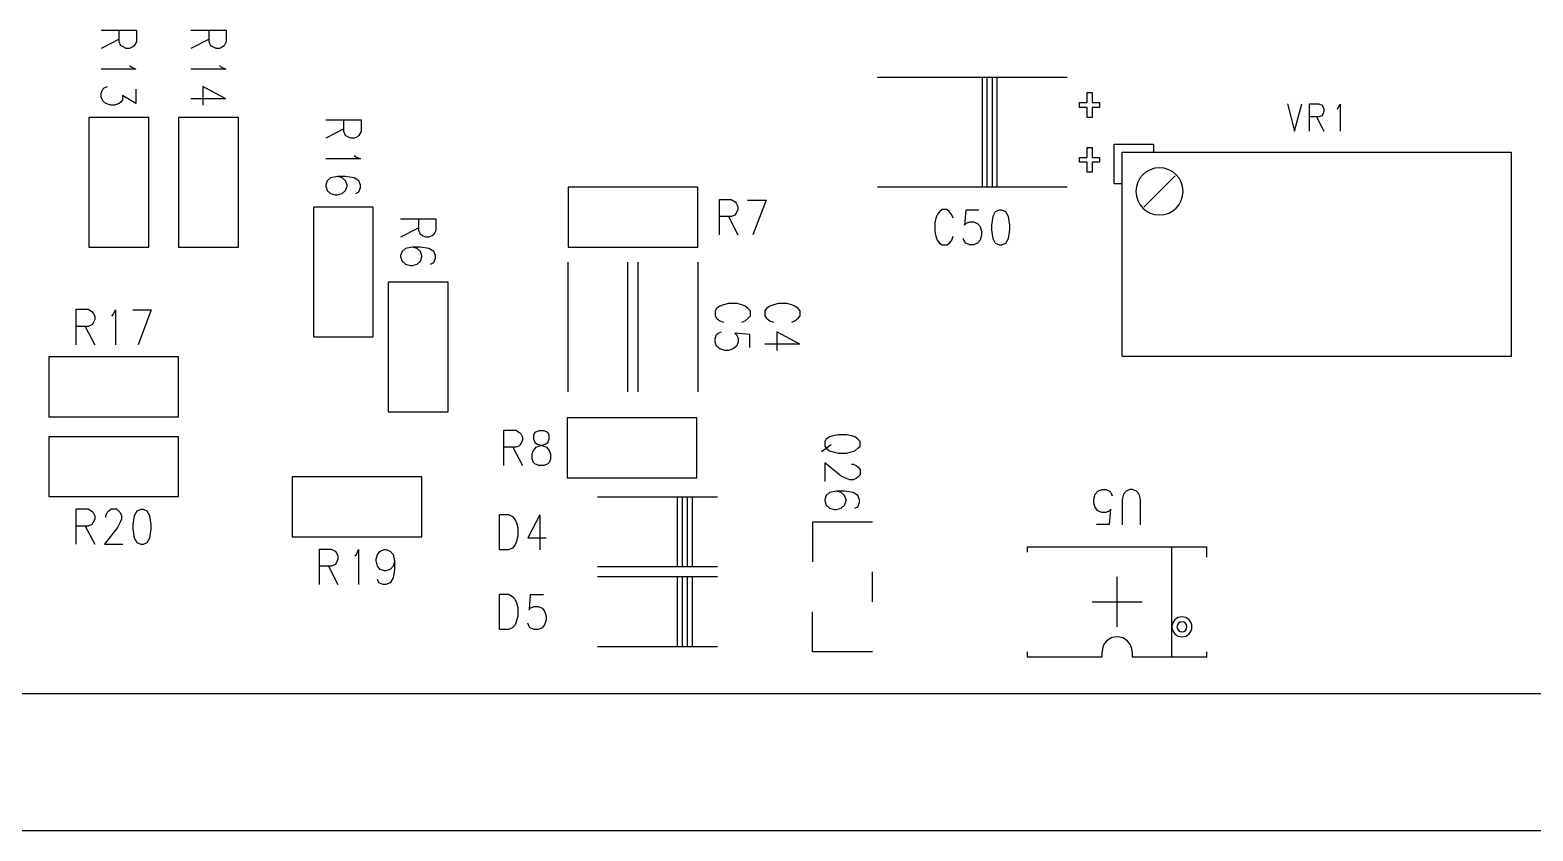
# Model space of a CAD drawing. Extents: x 295 to 953, y 10 to 290.
# Drawn here: x 740.5 to 803.6, y 85 to 118.6 of the extents above; entities that cross this region are included whole.
import ezdxf

# ---------------------------------------------------------------- set-up
doc = ezdxf.new("R2010")
doc.units = 0
doc.header["$LTSCALE"] = 5
doc.header["$MEASUREMENT"] = 0
doc.layers.add('BOTTOM_SILK_GBR', color=5, linetype='CONTINUOUS')

msp = doc.modelspace()

# ---------------------------------------------------------------- linework, layer by layer
at = {"layer": 'BOTTOM_SILK_GBR', "color": 0}
for p, q in [((743.472, 118.635), (744.957, 118.635)), ((744.238, 118.14), (744.238, 118.635)), ((744.957, 118.635), (744.957, 118.14)), ((747.244, 118.635), (748.729, 118.635)), ((748.009, 118.14), (748.009, 118.635)), ((748.729, 118.635), (748.729, 118.14)), ((744.238, 118.257), (743.472, 117.863)), ((744.305, 117.979), (744.238, 118.14)), ((744.957, 118.14), (744.866, 117.979)), ((748.009, 118.257), (747.244, 117.863)), ((748.077, 117.979), (748.009, 118.14)), ((748.729, 118.14), (748.638, 117.979)), ((744.394, 117.924), (744.305, 117.979)), ((744.53, 117.863), (744.394, 117.924)), ((744.665, 117.863), (744.53, 117.863)), ((744.8, 117.924), (744.665, 117.863)), ((744.866, 117.979), (744.8, 117.924)), ((748.166, 117.924), (748.077, 117.979)), ((748.301, 117.863), (748.166, 117.924)), ((748.437, 117.863), (748.301, 117.863)), ((748.572, 117.924), (748.437, 117.863)), ((748.638, 117.979), (748.572, 117.924)), ((744.934, 116.992), (743.472, 116.992)), ((744.665, 117.145), (744.733, 117.084)), ((744.733, 117.084), (744.934, 116.992)), ((748.706, 116.992), (747.244, 116.992)), ((748.437, 117.145), (748.504, 117.084)), ((748.504, 117.084), (748.706, 116.992)), ((743.472, 115.989), (743.54, 116.15)), ((743.54, 116.15), (743.607, 116.205)), ((743.607, 116.205), (743.743, 116.259)), ((744.934, 116.15), (744.934, 115.548)), ((748.706, 115.749), (747.739, 116.259)), ((747.739, 116.259), (747.739, 115.487)), ((784.029, 116.642), (776.066, 116.642)), ((780.467, 116.642), (780.467, 112.032)), ((780.676, 116.642), (780.467, 116.642)), ((780.676, 112.032), (780.676, 116.642)), ((780.886, 116.642), (780.886, 112.032)), ((781.095, 116.642), (780.886, 116.642)), ((781.095, 112.032), (781.095, 116.642)), ((743.472, 115.819), (743.472, 115.989)), ((743.54, 115.657), (743.472, 115.819)), ((743.675, 115.548), (743.54, 115.657)), ((743.876, 115.487), (743.675, 115.548)), ((744.035, 115.487), (743.876, 115.487)), ((744.238, 115.548), (744.035, 115.487)), ((744.305, 115.603), (744.238, 115.548)), ((744.371, 115.711), (744.305, 115.603)), ((744.934, 115.548), (744.371, 115.881)), ((744.371, 115.881), (744.371, 115.711)), ((748.706, 115.749), (747.244, 115.749)), ((784.552, 115.594), (784.867, 115.594)), ((784.552, 115.385), (784.552, 115.594)), ((784.867, 116.013), (785.077, 116.013)), ((784.867, 115.594), (784.867, 116.013)), ((785.077, 116.013), (785.077, 115.594)), ((785.077, 115.594), (785.39, 115.594)), ((785.39, 115.594), (785.39, 115.385)), ((793.282, 115.543), (793.576, 114.388)), ((793.576, 114.388), (793.883, 115.543)), ((794.206, 114.388), (794.206, 115.543)), ((794.206, 115.543), (794.591, 115.543)), ((794.591, 115.543), (794.716, 115.474)), ((794.716, 115.474), (794.759, 115.421)), ((795.412, 115.368), (795.485, 115.525)), ((795.485, 115.525), (795.485, 114.388)), ((742.957, 114.966), (742.957, 109.517)), ((745.472, 114.966), (742.957, 114.966)), ((745.472, 109.517), (745.472, 114.966)), ((746.729, 114.966), (746.729, 109.517)), ((749.244, 114.966), (746.729, 114.966)), ((749.244, 109.517), (749.244, 114.966)), ((752.902, 114.863), (754.387, 114.863)), ((753.667, 114.368), (753.667, 114.863)), ((754.387, 114.863), (754.387, 114.368)), ((784.867, 115.385), (784.552, 115.385)), ((784.867, 114.966), (784.867, 115.385)), ((785.077, 114.966), (784.867, 114.966)), ((785.077, 115.385), (785.077, 114.966)), ((785.39, 115.385), (785.077, 115.385)), ((794.591, 114.984), (794.206, 114.984)), ((794.5, 114.984), (794.807, 114.388)), ((794.716, 115.035), (794.591, 114.984)), ((794.759, 115.106), (794.716, 115.035)), ((794.759, 115.421), (794.807, 115.315)), ((794.807, 115.21), (794.759, 115.106)), ((794.807, 115.315), (794.807, 115.21)), ((795.364, 115.315), (795.412, 115.368)), ((753.667, 114.486), (752.902, 114.091)), ((753.735, 114.207), (753.667, 114.368)), ((753.824, 114.152), (753.735, 114.207)), ((754.296, 114.207), (754.23, 114.152)), ((754.387, 114.368), (754.296, 114.207)), ((753.959, 114.091), (753.824, 114.152)), ((754.095, 114.091), (753.959, 114.091)), ((754.23, 114.152), (754.095, 114.091)), ((784.867, 113.708), (785.077, 113.708)), ((784.867, 113.289), (784.867, 113.708)), ((785.077, 113.708), (785.077, 113.289)), ((786.009, 112.189), (786.009, 113.839)), ((786.009, 113.839), (787.659, 113.839)), ((787.659, 113.839), (787.659, 113.509)), ((754.364, 113.22), (752.902, 113.22)), ((754.095, 113.373), (754.162, 113.312)), ((754.162, 113.312), (754.364, 113.22)), ((784.552, 113.289), (784.867, 113.289)), ((784.552, 113.08), (784.552, 113.289)), ((784.867, 113.08), (784.552, 113.08)), ((784.867, 112.661), (784.867, 113.08)), ((785.077, 113.289), (785.39, 113.289)), ((785.077, 113.08), (785.077, 112.661)), ((785.39, 113.08), (785.077, 113.08)), ((785.39, 113.289), (785.39, 113.08)), ((786.339, 113.509), (802.674, 113.509)), ((786.339, 104.929), (786.339, 113.509)), ((802.674, 113.509), (802.674, 104.929)), ((752.969, 112.309), (752.902, 112.133)), ((753.105, 112.433), (752.969, 112.309)), ((753.397, 112.487), (753.105, 112.433)), ((753.735, 112.487), (753.397, 112.487)), ((753.6, 112.433), (753.397, 112.487)), ((753.735, 112.309), (753.6, 112.433)), ((754.095, 112.433), (753.735, 112.487)), ((753.801, 112.133), (753.735, 112.309)), ((754.296, 112.309), (754.095, 112.433)), ((754.364, 112.133), (754.296, 112.309)), ((785.077, 112.661), (784.867, 112.661)), ((787.246, 111.199), (788.566, 112.519)), ((752.902, 112.133), (752.902, 112.078)), ((752.902, 112.078), (752.969, 111.9)), ((752.969, 111.9), (753.105, 111.776)), ((753.105, 111.776), (753.306, 111.715)), ((753.306, 111.715), (753.397, 111.715)), ((753.397, 111.715), (753.6, 111.776)), ((753.6, 111.776), (753.735, 111.9)), ((753.735, 111.9), (753.801, 112.078)), ((753.801, 112.078), (753.801, 112.133)), ((754.162, 111.776), (754.296, 111.839)), ((754.296, 111.839), (754.364, 112.017)), ((754.364, 112.017), (754.364, 112.133)), ((763.074, 112.032), (763.074, 109.517)), ((768.522, 112.032), (763.074, 112.032)), ((768.522, 109.517), (768.522, 112.032)), ((784.029, 112.032), (776.066, 112.032)), ((780.886, 112.032), (780.676, 112.032)), ((786.009, 112.189), (786.339, 112.189)), ((752.387, 111.194), (752.387, 105.745)), ((754.901, 111.194), (752.387, 111.194)), ((754.901, 105.745), (754.901, 111.194)), ((769.428, 110.032), (769.428, 111.517)), ((769.428, 111.517), (769.923, 111.517)), ((769.923, 111.517), (770.085, 111.426)), ((770.085, 111.426), (770.139, 111.36)), ((770.139, 111.36), (770.2, 111.225)), ((770.2, 111.09), (770.139, 110.954)), ((770.2, 111.225), (770.2, 111.09)), ((770.616, 111.494), (771.388, 111.494)), ((771.388, 111.494), (770.832, 110.032)), ((778.775, 111.098), (778.675, 111.007)), ((778.983, 111.098), (778.775, 111.098)), ((779.084, 111.007), (778.983, 111.098)), ((779.77, 111.075), (779.716, 110.446)), ((780.318, 111.075), (779.77, 111.075)), ((781.181, 111.075), (781.011, 111.007)), ((781.29, 111.075), (781.181, 111.075)), ((781.452, 111.007), (781.29, 111.075)), ((756.045, 110.707), (757.53, 110.707)), ((756.811, 110.212), (756.811, 110.707)), ((757.53, 110.707), (757.53, 110.212)), ((769.923, 110.798), (769.428, 110.798)), ((769.806, 110.798), (770.2, 110.032)), ((770.085, 110.865), (769.923, 110.798)), ((770.139, 110.954), (770.085, 110.865)), ((778.52, 110.738), (778.473, 110.535)), ((778.473, 110.535), (778.473, 110.176)), ((778.574, 110.874), (778.52, 110.738)), ((778.675, 111.007), (778.574, 110.874)), ((779.191, 110.874), (779.084, 111.007)), ((779.246, 110.738), (779.191, 110.874)), ((779.716, 110.446), (779.77, 110.512)), ((779.77, 110.512), (779.932, 110.58)), ((779.932, 110.58), (780.094, 110.58)), ((780.094, 110.58), (780.264, 110.512)), ((780.264, 110.512), (780.373, 110.379)), ((780.904, 110.806), (780.849, 110.446)), ((780.849, 110.446), (780.849, 110.243)), ((781.011, 111.007), (780.904, 110.806)), ((781.561, 110.806), (781.452, 111.007)), ((781.622, 110.446), (781.561, 110.806)), ((781.622, 110.243), (781.622, 110.446)), ((756.811, 110.329), (756.045, 109.935)), ((756.878, 110.05), (756.811, 110.212)), ((756.967, 109.996), (756.878, 110.05)), ((757.103, 109.935), (756.967, 109.996)), ((757.238, 109.935), (757.103, 109.935)), ((757.373, 109.996), (757.238, 109.935)), ((757.439, 110.05), (757.373, 109.996)), ((757.53, 110.212), (757.439, 110.05)), ((778.473, 110.176), (778.52, 109.973)), ((778.52, 109.973), (778.574, 109.816)), ((778.574, 109.816), (778.675, 109.681)), ((779.084, 109.681), (779.191, 109.816)), ((779.191, 109.816), (779.246, 109.973)), ((779.716, 109.748), (779.661, 109.884)), ((780.373, 109.816), (780.264, 109.681)), ((780.373, 110.379), (780.434, 110.176)), ((780.434, 110.017), (780.373, 109.816)), ((780.434, 110.176), (780.434, 110.017)), ((780.849, 110.243), (780.904, 109.884)), ((780.904, 109.884), (781.011, 109.681)), ((781.452, 109.681), (781.561, 109.884)), ((781.561, 109.884), (781.622, 110.243)), ((742.957, 109.517), (745.472, 109.517)), ((746.729, 109.517), (749.244, 109.517)), ((756.113, 109.341), (756.045, 109.164)), ((756.045, 109.164), (756.045, 109.11)), ((756.248, 109.465), (756.113, 109.341)), ((756.54, 109.519), (756.248, 109.465)), ((756.878, 109.519), (756.54, 109.519)), ((756.743, 109.465), (756.54, 109.519)), ((756.878, 109.341), (756.743, 109.465)), ((757.238, 109.465), (756.878, 109.519)), ((756.944, 109.164), (756.878, 109.341)), ((756.944, 109.11), (756.944, 109.164)), ((757.439, 109.341), (757.238, 109.465)), ((757.507, 109.164), (757.439, 109.341)), ((757.507, 109.049), (757.507, 109.164)), ((763.074, 109.517), (768.522, 109.517)), ((778.675, 109.681), (778.775, 109.613)), ((778.775, 109.613), (778.983, 109.613)), ((778.983, 109.613), (779.084, 109.681)), ((779.77, 109.681), (779.716, 109.748)), ((779.932, 109.613), (779.77, 109.681)), ((780.094, 109.613), (779.932, 109.613)), ((780.264, 109.681), (780.094, 109.613)), ((781.011, 109.681), (781.181, 109.613)), ((781.181, 109.613), (781.29, 109.613)), ((781.29, 109.613), (781.452, 109.681)), ((756.045, 109.11), (756.113, 108.932)), ((756.113, 108.932), (756.248, 108.808)), ((756.248, 108.808), (756.449, 108.747)), ((756.449, 108.747), (756.54, 108.747)), ((756.54, 108.747), (756.743, 108.808)), ((756.743, 108.808), (756.878, 108.932)), ((756.878, 108.932), (756.944, 109.11)), ((757.306, 108.808), (757.439, 108.871)), ((757.439, 108.871), (757.507, 109.049)), ((763.074, 103.44), (763.074, 108.889)), ((765.589, 103.44), (765.589, 108.889)), ((766.008, 108.889), (766.008, 103.44)), ((768.522, 108.889), (768.522, 103.44)), ((755.53, 108.05), (755.53, 102.602)), ((758.045, 108.05), (755.53, 108.05)), ((758.045, 102.602), (758.045, 108.05)), ((742.431, 105.422), (742.431, 106.907)), ((742.431, 106.907), (742.926, 106.907)), ((742.926, 106.907), (743.087, 106.816)), ((743.087, 106.816), (743.142, 106.75)), ((743.142, 106.75), (743.203, 106.615)), ((743.921, 106.615), (743.982, 106.683)), ((743.982, 106.683), (744.074, 106.884)), ((744.074, 106.884), (744.074, 105.422)), ((744.807, 106.884), (745.579, 106.884)), ((745.579, 106.884), (745.023, 105.422)), ((769.314, 106.943), (769.247, 106.843)), ((769.247, 106.843), (769.247, 106.635)), ((769.247, 106.635), (769.314, 106.534)), ((769.45, 107.044), (769.314, 106.943)), ((769.606, 107.098), (769.45, 107.044)), ((769.809, 107.145), (769.606, 107.098)), ((770.169, 107.145), (769.809, 107.145)), ((770.372, 107.098), (770.169, 107.145)), ((770.507, 107.044), (770.372, 107.098)), ((770.641, 106.943), (770.507, 107.044)), ((770.732, 106.843), (770.641, 106.943)), ((770.641, 106.534), (770.732, 106.635)), ((770.732, 106.635), (770.732, 106.843)), ((771.41, 106.943), (771.342, 106.843)), ((771.342, 106.843), (771.342, 106.635)), ((771.342, 106.635), (771.41, 106.534)), ((771.545, 107.044), (771.41, 106.943)), ((771.702, 107.098), (771.545, 107.044)), ((771.905, 107.145), (771.702, 107.098)), ((772.264, 107.145), (771.905, 107.145)), ((772.467, 107.098), (772.264, 107.145)), ((772.603, 107.044), (772.467, 107.098)), ((772.736, 106.943), (772.603, 107.044)), ((772.827, 106.843), (772.736, 106.943)), ((772.736, 106.534), (772.827, 106.635)), ((772.827, 106.635), (772.827, 106.843)), ((742.926, 106.188), (742.431, 106.188)), ((742.809, 106.188), (743.203, 105.422)), ((743.087, 106.255), (742.926, 106.188)), ((743.142, 106.344), (743.087, 106.255)), ((743.203, 106.48), (743.142, 106.344)), ((743.203, 106.615), (743.203, 106.48)), ((769.314, 106.534), (769.45, 106.427)), ((769.45, 106.427), (769.606, 106.372)), ((770.372, 106.372), (770.507, 106.427)), ((770.507, 106.427), (770.641, 106.534)), ((771.41, 106.534), (771.545, 106.427)), ((771.545, 106.427), (771.702, 106.372)), ((772.467, 106.372), (772.603, 106.427)), ((772.603, 106.427), (772.736, 106.534)), ((752.387, 105.745), (754.901, 105.745)), ((769.247, 105.686), (769.314, 105.848)), ((769.247, 105.524), (769.247, 105.686)), ((769.314, 105.354), (769.247, 105.524)), ((769.314, 105.848), (769.382, 105.902)), ((769.382, 105.902), (769.517, 105.957)), ((770.708, 105.848), (770.08, 105.902)), ((770.08, 105.902), (770.146, 105.848)), ((770.146, 105.848), (770.213, 105.686)), ((770.213, 105.524), (770.146, 105.354)), ((770.213, 105.686), (770.213, 105.524)), ((770.708, 105.3), (770.708, 105.848)), ((772.804, 105.447), (771.342, 105.447)), ((772.804, 105.447), (771.837, 105.957)), ((771.837, 105.957), (771.837, 105.184)), ((741.281, 104.907), (741.281, 102.393)), ((746.729, 104.907), (741.281, 104.907)), ((746.729, 102.393), (746.729, 104.907)), ((769.45, 105.246), (769.314, 105.354)), ((769.651, 105.184), (769.45, 105.246)), ((769.809, 105.184), (769.651, 105.184)), ((770.012, 105.246), (769.809, 105.184)), ((770.146, 105.354), (770.012, 105.246)), ((802.674, 104.929), (786.339, 104.929)), ((741.281, 102.393), (746.729, 102.393)), ((755.53, 102.602), (758.045, 102.602)), ((768.489, 102.345), (763.041, 102.345)), ((763.041, 102.345), (763.041, 99.83)), ((768.489, 99.83), (768.489, 102.345)), ((760.384, 100.345), (760.384, 101.83)), ((760.384, 101.83), (760.879, 101.83)), ((760.879, 101.83), (761.041, 101.739)), ((761.041, 101.739), (761.096, 101.673)), ((761.096, 101.673), (761.157, 101.538)), ((761.681, 101.739), (761.627, 101.606)), ((761.627, 101.606), (761.627, 101.47)), ((761.843, 101.807), (761.681, 101.739)), ((762.067, 101.807), (761.843, 101.807)), ((762.229, 101.739), (762.067, 101.807)), ((762.284, 101.606), (762.229, 101.739)), ((762.284, 101.47), (762.284, 101.606)), ((774.21, 101.596), (774.053, 101.549)), ((774.413, 101.642), (774.21, 101.596)), ((774.772, 101.642), (774.413, 101.642)), ((774.975, 101.596), (774.772, 101.642)), ((775.111, 101.549), (774.975, 101.596)), ((741.281, 101.554), (741.281, 99.04)), ((746.729, 101.554), (741.281, 101.554)), ((746.729, 99.04), (746.729, 101.554)), ((760.879, 101.111), (760.384, 101.111)), ((760.762, 101.111), (761.157, 100.345)), ((761.041, 101.178), (760.879, 101.111)), ((761.096, 101.267), (761.041, 101.178)), ((761.157, 101.403), (761.096, 101.267)), ((761.157, 101.538), (761.157, 101.403)), ((761.572, 100.84), (761.627, 100.975)), ((761.627, 101.47), (761.681, 101.312)), ((761.627, 100.975), (761.734, 101.111)), ((761.681, 101.312), (761.789, 101.244)), ((761.734, 101.111), (761.897, 101.178)), ((761.789, 101.244), (762.013, 101.178)), ((761.897, 101.178), (762.12, 101.244)), ((762.013, 101.178), (762.175, 101.111)), ((762.12, 101.244), (762.229, 101.312)), ((762.175, 101.111), (762.284, 100.975)), ((762.229, 101.312), (762.284, 101.47)), ((762.284, 100.975), (762.345, 100.84)), ((774.121, 101.21), (773.715, 100.924)), ((773.918, 101.449), (773.85, 101.356)), ((773.85, 101.356), (773.85, 101.163)), ((773.85, 101.163), (773.918, 101.071)), ((774.053, 101.549), (773.918, 101.449)), ((773.918, 101.071), (774.053, 100.97)), ((774.053, 100.97), (774.21, 100.924)), ((774.975, 100.924), (775.111, 100.97)), ((775.244, 101.449), (775.111, 101.549)), ((775.111, 100.97), (775.244, 101.071)), ((775.335, 101.356), (775.244, 101.449)), ((775.244, 101.071), (775.335, 101.163)), ((775.335, 101.163), (775.335, 101.356)), ((761.572, 100.616), (761.572, 100.84)), ((761.627, 100.48), (761.572, 100.616)), ((761.681, 100.413), (761.627, 100.48)), ((761.843, 100.345), (761.681, 100.413)), ((762.067, 100.345), (761.843, 100.345)), ((762.229, 100.413), (762.067, 100.345)), ((762.284, 100.48), (762.229, 100.413)), ((762.345, 100.616), (762.284, 100.48)), ((762.345, 100.84), (762.345, 100.616)), ((774.548, 99.906), (773.85, 100.454)), ((773.85, 100.454), (773.85, 99.682)), ((774.21, 100.924), (774.413, 100.87)), ((774.413, 100.87), (774.772, 100.87)), ((774.772, 100.87), (774.975, 100.924)), ((774.975, 100.399), (775.043, 100.399)), ((775.043, 100.399), (775.178, 100.345)), ((775.178, 100.345), (775.244, 100.292)), ((751.491, 99.87), (751.491, 97.355)), ((756.939, 99.87), (751.491, 99.87)), ((756.939, 97.355), (756.939, 99.87)), ((763.041, 99.83), (768.489, 99.83)), ((774.772, 99.797), (774.548, 99.906)), ((774.908, 99.743), (774.772, 99.797)), ((775.043, 99.743), (774.908, 99.743)), ((775.178, 99.797), (775.043, 99.743)), ((775.244, 99.852), (775.178, 99.797)), ((775.244, 100.292), (775.335, 100.183)), ((775.335, 99.959), (775.244, 99.852)), ((775.335, 100.183), (775.335, 99.959)), ((773.918, 99.088), (773.85, 98.911)), ((774.053, 99.211), (773.918, 99.088)), ((774.345, 99.266), (774.053, 99.211)), ((774.683, 99.266), (774.345, 99.266)), ((774.548, 99.211), (774.345, 99.266)), ((774.683, 99.088), (774.548, 99.211)), ((775.043, 99.211), (774.683, 99.266)), ((774.749, 98.911), (774.683, 99.088)), ((775.244, 99.088), (775.043, 99.211)), ((775.312, 98.911), (775.244, 99.088)), ((785.144, 98.939), (785.205, 99.14)), ((785.205, 99.14), (785.314, 99.276)), ((785.314, 99.276), (785.484, 99.343)), ((785.484, 99.343), (785.646, 99.343)), ((785.646, 99.343), (785.808, 99.276)), ((785.808, 99.276), (785.862, 99.208)), ((785.862, 99.208), (785.917, 99.073)), ((786.393, 99.14), (786.332, 98.916)), ((786.502, 99.276), (786.393, 99.14)), ((786.664, 99.343), (786.502, 99.276)), ((786.773, 99.343), (786.664, 99.343)), ((786.943, 99.276), (786.773, 99.343)), ((787.05, 99.14), (786.943, 99.276)), ((787.105, 98.916), (787.05, 99.14)), ((741.281, 99.04), (746.729, 99.04)), ((742.431, 97.04), (742.431, 98.525)), ((742.431, 98.525), (742.926, 98.525)), ((742.926, 98.525), (743.087, 98.434)), ((743.087, 98.434), (743.142, 98.368)), ((743.728, 98.368), (743.78, 98.434)), ((743.78, 98.434), (743.889, 98.525)), ((743.889, 98.525), (744.114, 98.525)), ((744.114, 98.525), (744.221, 98.434)), ((744.221, 98.434), (744.275, 98.368)), ((744.968, 98.434), (744.861, 98.233)), ((745.138, 98.502), (744.968, 98.434)), ((745.247, 98.502), (745.138, 98.502)), ((745.409, 98.434), (745.247, 98.502)), ((745.518, 98.233), (745.409, 98.434)), ((769.347, 99.02), (764.318, 99.02)), ((767.671, 96.086), (767.671, 99.02)), ((767.88, 96.086), (767.88, 99.02)), ((768.09, 96.086), (768.09, 99.02)), ((768.299, 96.086), (768.299, 99.02)), ((773.85, 98.911), (773.85, 98.857)), ((773.85, 98.857), (773.918, 98.678)), ((773.918, 98.678), (774.053, 98.555)), ((774.053, 98.555), (774.254, 98.494)), ((774.254, 98.494), (774.345, 98.494)), ((774.345, 98.494), (774.548, 98.555)), ((774.548, 98.555), (774.683, 98.678)), ((774.683, 98.678), (774.749, 98.857)), ((774.749, 98.857), (774.749, 98.911)), ((775.111, 98.555), (775.244, 98.617)), ((775.244, 98.617), (775.312, 98.796)), ((775.312, 98.796), (775.312, 98.911)), ((785.144, 98.781), (785.144, 98.939)), ((785.205, 98.578), (785.144, 98.781)), ((785.314, 98.444), (785.205, 98.578)), ((785.484, 98.377), (785.314, 98.444)), ((785.808, 98.444), (785.646, 98.377)), ((785.808, 97.882), (785.862, 98.51)), ((785.862, 98.51), (785.808, 98.444)), ((786.332, 98.916), (786.332, 97.858)), ((787.105, 97.858), (787.105, 98.916)), ((742.926, 97.806), (742.431, 97.806)), ((742.809, 97.806), (743.203, 97.04)), ((743.087, 97.873), (742.926, 97.806)), ((743.142, 97.962), (743.087, 97.873)), ((743.142, 98.368), (743.203, 98.233)), ((743.203, 98.098), (743.142, 97.962)), ((743.203, 98.233), (743.203, 98.098)), ((743.673, 98.233), (743.728, 98.368)), ((743.673, 98.165), (743.673, 98.233)), ((744.275, 97.962), (744.167, 97.738)), ((744.275, 98.368), (744.33, 98.233)), ((744.33, 98.098), (744.275, 97.962)), ((744.33, 98.233), (744.33, 98.098)), ((744.861, 98.233), (744.807, 97.873)), ((744.807, 97.873), (744.807, 97.67)), ((745.579, 97.873), (745.518, 98.233)), ((745.579, 97.67), (745.579, 97.873)), ((760.195, 98.296), (760.581, 98.296)), ((760.195, 96.811), (760.195, 98.296)), ((760.581, 98.296), (760.742, 98.205)), ((760.742, 98.205), (760.851, 98.071)), ((760.851, 98.071), (760.906, 97.936)), ((760.906, 97.936), (760.967, 97.733)), ((761.893, 98.273), (761.383, 97.306)), ((761.893, 98.273), (761.893, 96.811)), ((773.335, 97.972), (773.335, 96.296)), ((775.85, 97.972), (773.335, 97.972)), ((785.26, 97.882), (785.808, 97.882)), ((785.646, 98.377), (785.484, 98.377)), ((744.167, 97.738), (743.619, 97.04)), ((744.807, 97.67), (744.861, 97.311)), ((744.861, 97.311), (744.968, 97.108)), ((745.409, 97.108), (745.518, 97.311)), ((745.518, 97.311), (745.579, 97.67)), ((751.491, 97.355), (756.939, 97.355)), ((760.906, 97.17), (760.851, 97.014)), ((760.967, 97.373), (760.906, 97.17)), ((760.967, 97.733), (760.967, 97.373)), ((761.383, 97.306), (762.155, 97.306)), ((743.619, 97.04), (744.391, 97.04)), ((744.968, 97.108), (745.138, 97.04)), ((745.138, 97.04), (745.247, 97.04)), ((745.247, 97.04), (745.409, 97.108)), ((752.641, 95.355), (752.641, 96.84)), ((752.641, 96.84), (753.136, 96.84)), ((753.136, 96.84), (753.298, 96.75)), ((753.298, 96.75), (753.352, 96.684)), ((753.352, 96.684), (753.413, 96.548)), ((753.413, 96.548), (753.413, 96.413)), ((754.131, 96.548), (754.192, 96.616)), ((754.192, 96.616), (754.284, 96.817)), ((754.284, 96.817), (754.284, 95.355)), ((755.017, 96.413), (755.071, 96.616)), ((755.071, 96.616), (755.195, 96.75)), ((755.195, 96.75), (755.372, 96.817)), ((755.372, 96.817), (755.426, 96.817)), ((755.426, 96.817), (755.611, 96.75)), ((755.611, 96.75), (755.728, 96.616)), ((755.728, 96.616), (755.789, 96.345)), ((760.581, 96.811), (760.195, 96.811)), ((760.742, 96.878), (760.581, 96.811)), ((760.851, 97.014), (760.742, 96.878)), ((782.353, 96.925), (782.353, 96.715)), ((789.896, 96.925), (782.353, 96.925)), ((788.429, 92.314), (788.429, 96.925)), ((789.896, 96.505), (789.896, 96.925)), ((753.136, 96.121), (752.641, 96.121)), ((753.019, 96.121), (753.413, 95.355)), ((753.298, 96.189), (753.136, 96.121)), ((753.352, 96.278), (753.298, 96.189)), ((753.413, 96.413), (753.352, 96.278)), ((755.017, 96.345), (755.017, 96.413)), ((755.071, 96.121), (755.017, 96.345)), ((755.195, 95.986), (755.071, 96.121)), ((755.372, 95.918), (755.195, 95.986)), ((755.426, 95.918), (755.372, 95.918)), ((755.611, 95.986), (755.426, 95.918)), ((755.728, 96.121), (755.611, 95.986)), ((755.789, 96.345), (755.728, 96.121)), ((755.789, 95.986), (755.728, 95.626)), ((755.789, 96.345), (755.789, 95.986)), ((769.347, 96.086), (764.318, 96.086)), ((755.132, 95.423), (755.071, 95.558)), ((755.311, 95.355), (755.132, 95.423)), ((755.426, 95.355), (755.311, 95.355)), ((755.611, 95.423), (755.426, 95.355)), ((755.728, 95.626), (755.611, 95.423)), ((769.347, 95.667), (764.318, 95.667)), ((767.671, 92.734), (767.671, 95.667)), ((767.88, 92.734), (767.88, 95.667)), ((768.09, 92.734), (768.09, 95.667)), ((768.299, 92.734), (768.299, 95.667)), ((775.85, 94.62), (775.85, 95.877)), ((786.124, 93.572), (786.124, 95.667)), ((760.195, 94.943), (760.581, 94.943)), ((760.195, 93.458), (760.195, 94.943)), ((760.581, 94.943), (760.742, 94.852)), ((760.742, 94.852), (760.851, 94.718)), ((760.851, 94.718), (760.906, 94.583)), ((761.492, 94.92), (761.437, 94.291)), ((762.039, 94.92), (761.492, 94.92)), ((760.906, 94.583), (760.967, 94.38)), ((760.967, 94.021), (760.906, 93.818)), ((760.967, 94.38), (760.967, 94.021)), ((761.437, 94.291), (761.492, 94.357)), ((761.492, 94.357), (761.653, 94.425)), ((761.653, 94.425), (761.815, 94.425)), ((761.815, 94.425), (761.985, 94.357)), ((761.985, 94.357), (762.094, 94.224)), ((762.094, 94.224), (762.155, 94.021)), ((762.155, 94.021), (762.155, 93.862)), ((773.335, 92.524), (773.335, 94.2)), ((785.077, 94.62), (787.172, 94.62)), ((760.581, 93.458), (760.195, 93.458)), ((760.742, 93.526), (760.581, 93.458)), ((760.851, 93.661), (760.742, 93.526)), ((760.906, 93.818), (760.851, 93.661)), ((761.437, 93.593), (761.383, 93.728)), ((761.492, 93.526), (761.437, 93.593)), ((761.653, 93.458), (761.492, 93.526)), ((761.815, 93.458), (761.653, 93.458)), ((761.985, 93.526), (761.815, 93.458)), ((762.094, 93.661), (761.985, 93.526)), ((762.155, 93.862), (762.094, 93.661)), ((769.347, 92.734), (764.318, 92.734)), ((775.85, 92.524), (773.335, 92.524)), ((782.353, 92.524), (782.353, 92.314)), ((782.353, 92.314), (785.496, 92.314)), ((785.496, 92.314), (785.496, 92.524)), ((786.753, 92.524), (786.753, 92.314)), ((786.753, 92.314), (789.896, 92.314)), ((789.896, 92.314), (789.896, 92.524)), ((530.228, 90.775), (841.253, 90.775)), ((868.478, 85), (508.778, 85))]:
    msp.add_line(p, q, dxfattribs=at)
for centre, radius, start, end in [((787.906, 111.859), 0.99, 0, 180), ((787.906, 111.859), 0.99, 180, 0), ((788.849, 93.572), 0.419, 90, 270), ((788.849, 93.572), 0.21, 90, 270), ((788.849, 93.572), 0.419, 270, 90), ((788.849, 93.572), 0.21, 270, 90), ((786.124, 92.524), 0.629, 0, 180)]:
    msp.add_arc(centre, radius, start, end, dxfattribs=at)

doc.saveas('drawing.dxf')
